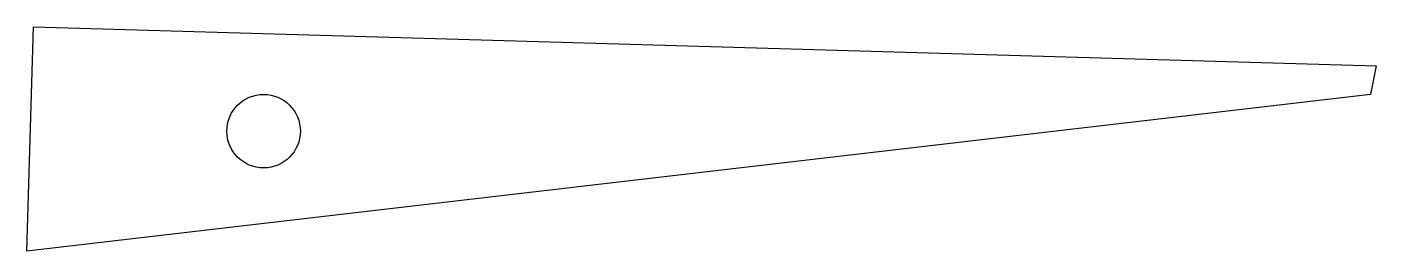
# Model space of a CAD drawing. Header units: millimetres. Extents: x -90.9 to -54.2, y 20.7 to 26.8.
import ezdxf

# ---------------------------------------------------------------- set-up
doc = ezdxf.new("R2010")
doc.units = ezdxf.units.MM
doc.layers.get('0').update_dxf_attribs({"linetype": 'CONTINUOUS'})

msp = doc.modelspace()

# ---------------------------------------------------------------- linework, layer by layer
msp.add_lwpolyline([(-90.904, 20.665), (-90.728, 26.757), (-54.217, 25.704), (-54.371, 24.925)], close=True)
msp.add_circle((-84.469, 23.925), 1)

doc.saveas('drawing.dxf')
